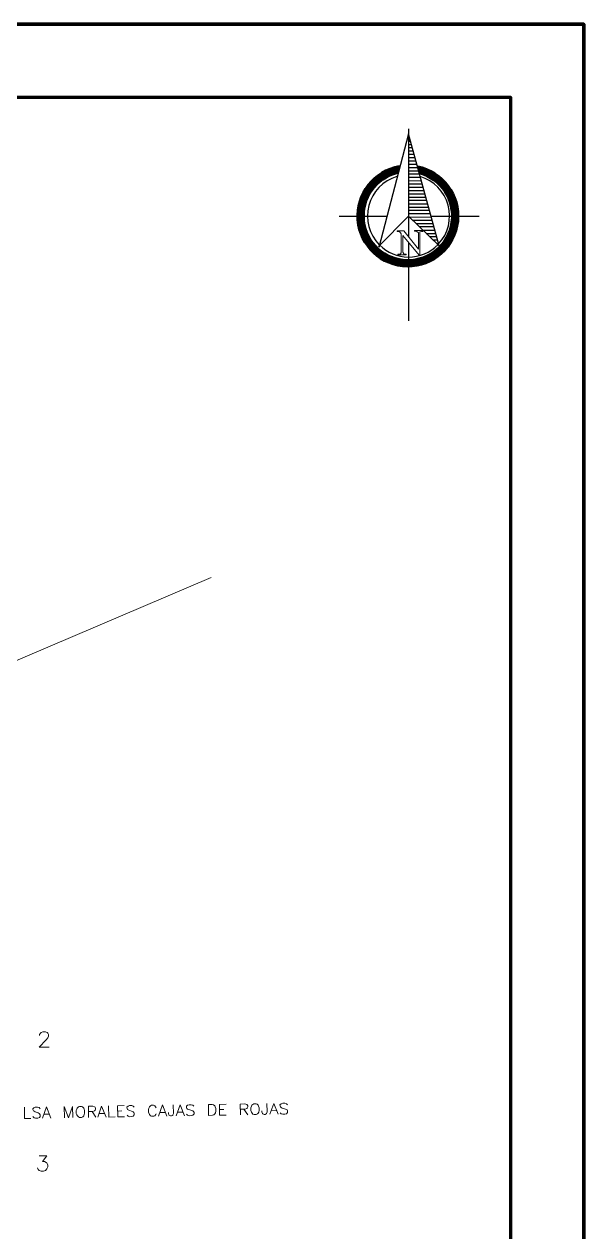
# Model space of a CAD drawing. Header units: millimetres. Extents: x 2424 to 2511, y 1858 to 1990.
# Drawn here: x 2480.1 to 2510.7, y 1924.4 to 1990.3 of the extents above; entities that cross this region are included whole.
import ezdxf

# ---------------------------------------------------------------- set-up
doc = ezdxf.new("R2010")
doc.units = ezdxf.units.MM
for name, color, linetype in [('PDF_0', 7, 'Continuous'), ('PDF_CVL_CUADCON_TIT', 7, 'Continuous'), ('PDF_CVL_CUADCON_TX', 7, 'Continuous'), ('PDF_CVL_PUNTO_NUM', 7, 'Continuous')]:
    doc.layers.add(name, color=color, linetype=linetype)

msp = doc.modelspace()

# ---------------------------------------------------------------- hatches: boundary and pattern name
at = {"layer": 'PDF_0', "transparency": 33554559}
msp.add_hatch(color=256, dxfattribs=at).paths.add_polyline_path([(2501.117, 1984.287), (2501.1, 1984.304), (2501.083, 1984.321), (2501.066, 1984.304), (2501.049, 1984.287), (2501.066, 1984.27), (2501.083, 1984.253), (2501.1, 1984.27)])

# ---------------------------------------------------------------- linework, layer by layer
at = {"layer": 'PDF_0', "lineweight": 70}
for points in [[(2424.279, 1858.381), (2424.279, 1990.335), (2510.656, 1990.335), (2510.656, 1858.381), (2424.279, 1858.381), (2510.656, 1858.381), (2510.656, 1990.335), (2424.279, 1990.335)], [(2436.275, 1986.337), (2436.275, 1862.38), (2506.658, 1862.38), (2506.658, 1986.337)]]:
    msp.add_lwpolyline(points, close=True, dxfattribs=at)
at = {"layer": 'PDF_0', "lineweight": 30}
for points in [[(2501.083, 1984.609), (2501.083, 1978.712)], [(2499.44, 1978.187), (2501.066, 1979.848), (2502.744, 1978.221), (2501.083, 1984.338), (2499.457, 1978.136)], [(2499.88, 1979.831), (2497.288, 1979.831)], [(2504.929, 1979.831), (2502.303, 1979.831)], [(2501.083, 1978.407), (2501.083, 1974.121)]]:
    msp.add_lwpolyline(points, dxfattribs=at)
at = {"layer": 'PDF_0', "lineweight": 25}
for points in [[(2501.134, 1984.117), (2501.083, 1984.117)], [(2501.185, 1983.931), (2501.083, 1983.931)], [(2501.236, 1983.745), (2501.083, 1983.745)], [(2501.287, 1983.575), (2501.083, 1983.575)], [(2501.337, 1983.389), (2501.083, 1983.389)], [(2501.388, 1983.219), (2501.083, 1983.219)], [(2501.439, 1983.033), (2501.083, 1983.033)], [(2501.49, 1982.847), (2501.083, 1982.847)], [(2501.524, 1982.677), (2501.083, 1982.677)], [(2499.897, 1981.965), (2499.27, 1981.965)], [(2499.982, 1982.016), (2499.338, 1982.016)], [(2500.101, 1982.05), (2499.406, 1982.05)], [(2500.219, 1982.101), (2499.457, 1982.101)], [(2500.355, 1982.152), (2499.541, 1982.152)], [(2500.49, 1982.203), (2499.609, 1982.203)], [(2500.49, 1982.254), (2499.694, 1982.254)], [(2500.507, 1982.287), (2499.779, 1982.287)], [(2500.524, 1982.338), (2499.88, 1982.338)], [(2500.541, 1982.389), (2499.982, 1982.389)], [(2500.541, 1982.44), (2500.117, 1982.44)], [(2500.558, 1982.491), (2500.253, 1982.491)], [(2500.575, 1982.542), (2500.439, 1982.542)], [(2501.829, 1982.491), (2501.575, 1982.491), (2501.083, 1982.491)], [(2501.625, 1982.304), (2501.083, 1982.304)], [(2501.676, 1982.135), (2501.083, 1982.135)], [(2501.642, 1982.542), (2501.575, 1982.542)], [(2501.964, 1982.44), (2501.592, 1982.44)], [(2502.1, 1982.389), (2501.608, 1982.389)], [(2502.201, 1982.338), (2501.625, 1982.338)], [(2502.303, 1982.287), (2501.625, 1982.287)], [(2502.388, 1982.254), (2501.642, 1982.254)], [(2502.473, 1982.203), (2501.659, 1982.203)], [(2502.54, 1982.152), (2501.727, 1982.152)], [(2502.608, 1982.101), (2501.863, 1982.101)], [(2502.676, 1982.05), (2501.981, 1982.05)], [(2502.744, 1982.016), (2502.083, 1982.016)], [(2502.811, 1981.965), (2502.185, 1981.965)], [(2499.152, 1981.339), (2498.728, 1981.339)], [(2499.186, 1981.389), (2498.762, 1981.389)], [(2499.236, 1981.44), (2498.796, 1981.44)], [(2499.27, 1981.491), (2498.83, 1981.491)], [(2499.321, 1981.525), (2498.864, 1981.525)], [(2499.372, 1981.576), (2498.898, 1981.576)], [(2499.423, 1981.627), (2498.931, 1981.627)], [(2499.474, 1981.677), (2498.982, 1981.677)], [(2499.541, 1981.728), (2499.016, 1981.728)], [(2499.592, 1981.762), (2499.067, 1981.762)], [(2499.66, 1981.813), (2499.118, 1981.813)], [(2499.728, 1981.864), (2499.169, 1981.864)], [(2499.812, 1981.915), (2499.219, 1981.915)], [(2501.727, 1981.949), (2501.083, 1981.949)], [(2501.778, 1981.762), (2501.083, 1981.779)], [(2501.829, 1981.593), (2501.083, 1981.593)], [(2501.88, 1981.406), (2501.083, 1981.406)], [(2502.862, 1981.915), (2502.269, 1981.915)], [(2502.913, 1981.864), (2502.354, 1981.864)], [(2502.964, 1981.813), (2502.422, 1981.813)], [(2503.015, 1981.762), (2502.49, 1981.762)], [(2503.066, 1981.728), (2502.54, 1981.728)], [(2503.099, 1981.677), (2502.608, 1981.677)], [(2503.15, 1981.627), (2502.659, 1981.627)], [(2503.184, 1981.576), (2502.71, 1981.576)], [(2503.218, 1981.525), (2502.761, 1981.525)], [(2503.252, 1981.491), (2502.795, 1981.491)], [(2503.286, 1981.44), (2502.845, 1981.44)], [(2503.32, 1981.389), (2502.879, 1981.389)], [(2503.354, 1981.339), (2502.93, 1981.339)], [(2498.779, 1980.678), (2498.406, 1980.678)], [(2498.796, 1980.712), (2498.423, 1980.712)], [(2498.813, 1980.763), (2498.44, 1980.763)], [(2498.83, 1980.813), (2498.457, 1980.813)], [(2498.864, 1980.864), (2498.474, 1980.864)], [(2498.881, 1980.915), (2498.491, 1980.915)], [(2498.914, 1980.949), (2498.525, 1980.949)], [(2498.931, 1981), (2498.542, 1981)], [(2498.965, 1981.051), (2498.559, 1981.051)], [(2498.982, 1981.101), (2498.593, 1981.101)], [(2499.016, 1981.152), (2498.61, 1981.152)], [(2499.05, 1981.203), (2498.643, 1981.203)], [(2499.084, 1981.237), (2498.66, 1981.237)], [(2499.118, 1981.288), (2498.694, 1981.288)], [(2501.93, 1981.237), (2501.083, 1981.237)], [(2501.981, 1981.051), (2501.083, 1981.051)], [(2502.015, 1980.864), (2501.083, 1980.864)], [(2502.066, 1980.695), (2501.083, 1980.695)], [(2503.388, 1981.288), (2502.964, 1981.288)], [(2503.421, 1981.237), (2502.998, 1981.237)], [(2503.438, 1981.203), (2503.032, 1981.203)], [(2503.472, 1981.152), (2503.066, 1981.152)], [(2503.489, 1981.101), (2503.099, 1981.101)], [(2503.523, 1981.051), (2503.116, 1981.051)], [(2503.54, 1981), (2503.15, 1981)], [(2503.557, 1980.949), (2503.167, 1980.949)], [(2503.591, 1980.915), (2503.201, 1980.915)], [(2503.608, 1980.864), (2503.218, 1980.864)], [(2503.625, 1980.813), (2503.235, 1980.813)], [(2503.642, 1980.763), (2503.269, 1980.763)], [(2503.659, 1980.712), (2503.286, 1980.712)], [(2503.676, 1980.678), (2503.303, 1980.678)], [(2498.643, 1980.102), (2498.288, 1980.102)], [(2498.643, 1980.051), (2498.288, 1980.051)], [(2498.643, 1980), (2498.288, 1980)], [(2498.66, 1980.237), (2498.305, 1980.237)], [(2498.66, 1980.186), (2498.305, 1980.186)], [(2498.643, 1980.153), (2498.305, 1980.153)], [(2498.677, 1980.339), (2498.321, 1980.339)], [(2498.677, 1980.288), (2498.321, 1980.288)], [(2498.711, 1980.424), (2498.338, 1980.424)], [(2498.694, 1980.39), (2498.338, 1980.39)], [(2498.711, 1980.474), (2498.355, 1980.474)], [(2498.728, 1980.525), (2498.372, 1980.525)], [(2498.762, 1980.627), (2498.389, 1980.627)], [(2498.745, 1980.576), (2498.389, 1980.576)], [(2502.117, 1980.508), (2501.083, 1980.508)], [(2502.168, 1980.322), (2501.083, 1980.322)], [(2502.218, 1980.153), (2501.083, 1980.153)], [(2503.693, 1980.627), (2503.32, 1980.627)], [(2503.693, 1980.576), (2503.337, 1980.576)], [(2503.709, 1980.525), (2503.354, 1980.525)], [(2503.726, 1980.474), (2503.371, 1980.474)], [(2503.726, 1980.424), (2503.371, 1980.424)], [(2503.743, 1980.39), (2503.388, 1980.39)], [(2503.76, 1980.339), (2503.404, 1980.339)], [(2503.76, 1980.288), (2503.404, 1980.288)], [(2503.76, 1980.237), (2503.421, 1980.237)], [(2503.777, 1980.186), (2503.421, 1980.186)], [(2503.777, 1980.153), (2503.421, 1980.153)], [(2503.794, 1980.102), (2503.438, 1980.102)], [(2503.794, 1980.051), (2503.438, 1980.051)], [(2503.794, 1980), (2503.438, 1980)], [(2498.626, 1979.949), (2498.288, 1979.949)], [(2498.626, 1979.898), (2498.288, 1979.898)], [(2498.626, 1979.865), (2498.288, 1979.865)], [(2498.626, 1979.814), (2498.288, 1979.814)], [(2498.626, 1979.763), (2498.288, 1979.763)], [(2498.643, 1979.712), (2498.288, 1979.712)], [(2498.643, 1979.661), (2498.288, 1979.661)], [(2498.643, 1979.61), (2498.288, 1979.61)], [(2498.643, 1979.576), (2498.305, 1979.576)], [(2498.66, 1979.526), (2498.305, 1979.526)], [(2498.66, 1979.475), (2498.305, 1979.475)], [(2498.66, 1979.424), (2498.321, 1979.424)], [(2498.677, 1979.373), (2498.321, 1979.373)], [(2498.694, 1979.339), (2498.338, 1979.339)], [(2502.269, 1979.966), (2501.083, 1979.966)], [(2502.32, 1979.78), (2501.117, 1979.797)], [(2502.371, 1979.61), (2501.303, 1979.61)], [(2502.422, 1979.424), (2501.49, 1979.424)], [(2503.743, 1979.339), (2503.388, 1979.339)], [(2503.76, 1979.424), (2503.404, 1979.424)], [(2503.76, 1979.373), (2503.404, 1979.373)], [(2503.777, 1979.526), (2503.421, 1979.526)], [(2503.777, 1979.475), (2503.421, 1979.475)], [(2503.794, 1979.949), (2503.438, 1979.949)], [(2503.794, 1979.763), (2503.438, 1979.763)], [(2503.794, 1979.712), (2503.438, 1979.712)], [(2503.794, 1979.661), (2503.438, 1979.661)], [(2503.794, 1979.61), (2503.438, 1979.61)], [(2503.777, 1979.576), (2503.438, 1979.576)], [(2503.794, 1979.898), (2503.455, 1979.898)], [(2503.794, 1979.865), (2503.455, 1979.865)], [(2503.794, 1979.814), (2503.455, 1979.814)], [(2498.694, 1979.288), (2498.338, 1979.288)], [(2498.711, 1979.238), (2498.355, 1979.238)], [(2498.728, 1979.187), (2498.355, 1979.187)], [(2498.728, 1979.136), (2498.372, 1979.136)], [(2498.745, 1979.085), (2498.389, 1979.085)], [(2498.762, 1979.051), (2498.406, 1979.051)], [(2498.779, 1979), (2498.423, 1979)], [(2498.796, 1978.95), (2498.423, 1978.95)], [(2498.83, 1978.899), (2498.44, 1978.899)], [(2498.847, 1978.848), (2498.474, 1978.848)], [(2498.864, 1978.814), (2498.491, 1978.814)], [(2498.898, 1978.763), (2498.508, 1978.763)], [(2498.914, 1978.712), (2498.525, 1978.712)], [(2498.948, 1978.662), (2498.542, 1978.662)], [(2502.473, 1979.255), (2501.676, 1979.255)], [(2502.506, 1979.068), (2501.863, 1979.068)], [(2502.557, 1978.882), (2502.049, 1978.882)], [(2502.608, 1978.712), (2502.235, 1978.712)], [(2503.54, 1978.662), (2503.133, 1978.662)], [(2503.557, 1978.712), (2503.167, 1978.712)], [(2503.574, 1978.763), (2503.184, 1978.763)], [(2503.591, 1978.814), (2503.218, 1978.814)], [(2503.608, 1978.848), (2503.235, 1978.848)], [(2503.625, 1978.899), (2503.252, 1978.899)], [(2503.642, 1978.95), (2503.269, 1978.95)], [(2503.659, 1979), (2503.303, 1979)], [(2503.676, 1979.051), (2503.32, 1979.051)], [(2503.709, 1979.136), (2503.337, 1979.136)], [(2503.693, 1979.085), (2503.337, 1979.085)], [(2503.726, 1979.187), (2503.354, 1979.187)], [(2503.726, 1979.238), (2503.371, 1979.238)], [(2503.743, 1979.288), (2503.388, 1979.288)], [(2498.965, 1978.611), (2498.576, 1978.611)], [(2498.999, 1978.56), (2498.593, 1978.56)], [(2499.033, 1978.526), (2498.626, 1978.526)], [(2499.067, 1978.475), (2498.643, 1978.475)], [(2499.101, 1978.424), (2498.677, 1978.424)], [(2499.135, 1978.374), (2498.711, 1978.374)], [(2499.169, 1978.323), (2498.728, 1978.323)], [(2499.203, 1978.272), (2498.762, 1978.272)], [(2499.253, 1978.238), (2498.796, 1978.238)], [(2499.287, 1978.187), (2498.83, 1978.187)], [(2499.338, 1978.136), (2498.881, 1978.136)], [(2499.389, 1978.085), (2498.914, 1978.085)], [(2499.44, 1978.035), (2498.948, 1978.035)], [(2499.491, 1978.001), (2498.999, 1978.001)], [(2502.659, 1978.526), (2502.422, 1978.526)], [(2503.083, 1978.001), (2502.591, 1978.001)], [(2502.71, 1978.34), (2502.608, 1978.34)], [(2503.133, 1978.035), (2502.642, 1978.035)], [(2503.167, 1978.085), (2502.693, 1978.085)], [(2503.201, 1978.136), (2502.744, 1978.136)], [(2503.252, 1978.187), (2502.795, 1978.187)], [(2503.286, 1978.238), (2502.828, 1978.238)], [(2503.32, 1978.272), (2502.879, 1978.272)], [(2503.337, 1978.323), (2502.913, 1978.323)], [(2503.371, 1978.374), (2502.947, 1978.374)], [(2503.404, 1978.424), (2502.981, 1978.424)], [(2503.438, 1978.475), (2503.015, 1978.475)], [(2503.455, 1978.526), (2503.049, 1978.526)], [(2503.489, 1978.56), (2503.083, 1978.56)], [(2503.506, 1978.611), (2503.116, 1978.611)], [(2499.558, 1977.95), (2499.033, 1977.95)], [(2499.626, 1977.899), (2499.084, 1977.899)], [(2499.694, 1977.848), (2499.135, 1977.848)], [(2499.762, 1977.797), (2499.186, 1977.797)], [(2499.846, 1977.747), (2499.236, 1977.747)], [(2499.931, 1977.713), (2499.287, 1977.713)], [(2500.016, 1977.662), (2499.355, 1977.662)], [(2500.134, 1977.611), (2499.423, 1977.611)], [(2500.253, 1977.56), (2499.491, 1977.56)], [(2500.422, 1977.509), (2499.558, 1977.509)], [(2500.643, 1977.476), (2499.643, 1977.476)], [(2502.354, 1977.425), (2501.049, 1977.425), (2499.728, 1977.425)], [(2502.269, 1977.374), (2501.049, 1977.374), (2499.812, 1977.374)], [(2502.439, 1977.476), (2501.439, 1977.476)], [(2502.523, 1977.509), (2501.659, 1977.509)], [(2502.591, 1977.56), (2501.829, 1977.56)], [(2502.659, 1977.611), (2501.947, 1977.611)], [(2502.727, 1977.662), (2502.066, 1977.662)], [(2502.778, 1977.713), (2502.151, 1977.713)], [(2502.845, 1977.747), (2502.235, 1977.747)], [(2502.896, 1977.797), (2502.32, 1977.797)], [(2502.947, 1977.848), (2502.388, 1977.848)], [(2502.998, 1977.899), (2502.456, 1977.899)], [(2503.049, 1977.95), (2502.523, 1977.95)], [(2502.168, 1977.323), (2501.049, 1977.323), (2499.914, 1977.323)], [(2502.049, 1977.272), (2501.049, 1977.272), (2500.033, 1977.272)], [(2501.93, 1977.221), (2501.049, 1977.221), (2500.151, 1977.221)], [(2501.761, 1977.187), (2501.049, 1977.187), (2500.321, 1977.187)], [(2501.558, 1977.137), (2501.049, 1977.137), (2500.524, 1977.137)], [(2501.134, 1977.086), (2501.049, 1977.086), (2500.948, 1977.086)]]:
    msp.add_lwpolyline(points, dxfattribs=at)
at = {"layer": 'PDF_0', "lineweight": 20}
msp.add_lwpolyline([(2501.659, 1977.713), (2500.761, 1978.797), (2500.761, 1977.882), (2500.812, 1977.78), (2500.863, 1977.764), (2500.948, 1977.764), (2500.948, 1977.73), (2500.49, 1977.73), (2500.49, 1977.764), (2500.592, 1977.764), (2500.643, 1977.797), (2500.677, 1977.848), (2500.677, 1977.899), (2500.677, 1978.882), (2500.575, 1979), (2500.507, 1979), (2500.456, 1979), (2500.456, 1979.051), (2500.812, 1979.051), (2501.625, 1978.035), (2501.625, 1978.933), (2501.507, 1979.034), (2501.405, 1979.034), (2501.405, 1979.068), (2501.863, 1979.068), (2501.863, 1979.017), (2501.778, 1979.017), (2501.693, 1978.983), (2501.693, 1978.933), (2501.693, 1977.713)], close=True, dxfattribs=at)
msp.add_lwpolyline([(2501.066, 1979.272), (2501.049, 1979.272)], dxfattribs=at)
at = {"layer": 'PDF_0', "lineweight": 30}
msp.add_lwpolyline([(2499.503, 1978.253, 0.194727), (2501.061, 1977.611, 0.204974), (2502.689, 1978.296)], format="xyb", dxfattribs=at)
at = {"layer": 'PDF_0', "lineweight": 50}
for radius, start, end in [(2.753, 99.61873, 79.04663), (2.414, 103.41427, 74.87755)]:
    msp.add_arc((2501.041, 1979.856), radius, start, end, dxfattribs=at)
at = {"layer": 'PDF_0', "lineweight": 30}
for start, end in [(106.38026, 224.5112), (317.12022, 73.39966)]:
    msp.add_arc((2501.075, 1979.856), 2.245, start, end, dxfattribs=at)
at = {"layer": 'PDF_CVL_CUADCON_TIT', "lineweight": 9}
msp.add_lwpolyline([(2466.485, 1949.96), (2490.29, 1960.109)], dxfattribs=at)
at = {"layer": 'PDF_CVL_CUADCON_TX', "lineweight": 9}
for points in [[(2480.09, 1931.169), (2480.09, 1930.559), (2480.446, 1930.559)], [(2480.955, 1931.085), (2480.887, 1931.153), (2480.802, 1931.169), (2480.683, 1931.169), (2480.599, 1931.136), (2480.548, 1931.085), (2480.548, 1931.034), (2480.582, 1930.966), (2480.616, 1930.949), (2480.667, 1930.915), (2480.836, 1930.864), (2480.887, 1930.831), (2480.921, 1930.797), (2480.955, 1930.746), (2480.955, 1930.661), (2480.904, 1930.61), (2480.819, 1930.576), (2480.7, 1930.576), (2480.616, 1930.593), (2480.548, 1930.661)], [(2481.073, 1930.576), (2481.293, 1931.186), (2481.531, 1930.576)], [(2482.276, 1930.593), (2482.259, 1931.203), (2482.496, 1930.593), (2482.717, 1931.203), (2482.734, 1930.61)], [(2483.581, 1930.61), (2483.581, 1931.22), (2483.835, 1931.22), (2483.92, 1931.186), (2483.954, 1931.169), (2483.97, 1931.102), (2483.97, 1931.051), (2483.954, 1931), (2483.92, 1930.966), (2483.835, 1930.932), (2483.581, 1930.932)], [(2484.106, 1930.627), (2484.309, 1931.22), (2484.564, 1930.627)], [(2484.682, 1931.237), (2484.699, 1930.627), (2485.038, 1930.644)], [(2485.563, 1930.644), (2485.19, 1930.644), (2485.173, 1931.237), (2485.546, 1931.254)], [(2486.088, 1931.169), (2486.038, 1931.22), (2485.953, 1931.254), (2485.834, 1931.254), (2485.75, 1931.22), (2485.682, 1931.169), (2485.699, 1931.102), (2485.716, 1931.051), (2485.75, 1931.017), (2485.8, 1931), (2485.987, 1930.932), (2486.038, 1930.915), (2486.071, 1930.881), (2486.088, 1930.831), (2486.088, 1930.746), (2486.038, 1930.678), (2485.953, 1930.661), (2485.834, 1930.644), (2485.75, 1930.678), (2485.699, 1930.729)], [(2487.291, 1931.136), (2487.257, 1931.186), (2487.207, 1931.237), (2487.139, 1931.271), (2487.037, 1931.271), (2486.969, 1931.237), (2486.919, 1931.186), (2486.885, 1931.119), (2486.868, 1931.034), (2486.868, 1930.898), (2486.902, 1930.814), (2486.919, 1930.763), (2486.986, 1930.695), (2487.037, 1930.678), (2487.156, 1930.678), (2487.207, 1930.695), (2487.274, 1930.763), (2487.291, 1930.814)], [(2487.41, 1930.678), (2487.63, 1931.288), (2487.867, 1930.678)], [(2488.223, 1931.288), (2488.24, 1930.831), (2488.206, 1930.746), (2488.189, 1930.712), (2488.122, 1930.695), (2488.071, 1930.695), (2488.003, 1930.712), (2487.986, 1930.746), (2487.952, 1930.831), (2487.952, 1930.881)], [(2488.376, 1930.695), (2488.596, 1931.288), (2488.833, 1930.695)], [(2489.342, 1931.22), (2489.291, 1931.271), (2489.206, 1931.305), (2489.087, 1931.305), (2489.003, 1931.271), (2488.952, 1931.22), (2488.952, 1931.153), (2488.969, 1931.102), (2489.003, 1931.068), (2489.07, 1931.051), (2489.24, 1930.983), (2489.291, 1930.966), (2489.325, 1930.932), (2489.358, 1930.881), (2489.358, 1930.797), (2489.291, 1930.729), (2489.206, 1930.712), (2489.104, 1930.695), (2489.003, 1930.729), (2488.952, 1930.78)], [(2491.121, 1930.729), (2490.748, 1930.729), (2490.748, 1931.322), (2491.121, 1931.339)], [(2491.9, 1930.746), (2491.883, 1931.339), (2492.137, 1931.356), (2492.239, 1931.322), (2492.256, 1931.288), (2492.29, 1931.237), (2492.29, 1931.186), (2492.256, 1931.119), (2492.239, 1931.102), (2492.154, 1931.068), (2491.9, 1931.068)], [(2493.34, 1931.373), (2493.357, 1930.915), (2493.323, 1930.831), (2493.289, 1930.797), (2493.238, 1930.763), (2493.188, 1930.763), (2493.12, 1930.797), (2493.103, 1930.831), (2493.069, 1930.915), (2493.069, 1930.966)], [(2493.493, 1930.78), (2493.713, 1931.373), (2493.95, 1930.78)], [(2494.458, 1931.305), (2494.408, 1931.356), (2494.323, 1931.39), (2494.204, 1931.39), (2494.12, 1931.356), (2494.052, 1931.288), (2494.069, 1931.237), (2494.086, 1931.186), (2494.12, 1931.153), (2494.17, 1931.119), (2494.357, 1931.068), (2494.408, 1931.051), (2494.441, 1931.017), (2494.458, 1930.966), (2494.458, 1930.881), (2494.408, 1930.814), (2494.323, 1930.78), (2494.204, 1930.78), (2494.12, 1930.814), (2494.069, 1930.864)], [(2481.158, 1930.78), (2481.446, 1930.78)], [(2483.784, 1930.932), (2483.987, 1930.627)], [(2484.174, 1930.831), (2484.462, 1930.831)], [(2485.173, 1930.949), (2485.411, 1930.966)], [(2487.495, 1930.881), (2487.783, 1930.881)], [(2488.46, 1930.898), (2488.749, 1930.898)], [(2490.748, 1931.051), (2490.985, 1931.051)], [(2492.086, 1931.068), (2492.29, 1930.746)], [(2493.577, 1930.966), (2493.865, 1930.983)]]:
    msp.add_lwpolyline(points, dxfattribs=at)
for points in [[(2483.089, 1931.203), (2483.039, 1931.186), (2482.971, 1931.119), (2482.954, 1931.068), (2482.92, 1930.983), (2482.92, 1930.831), (2482.954, 1930.746), (2482.988, 1930.695), (2483.039, 1930.644), (2483.106, 1930.61), (2483.208, 1930.61), (2483.276, 1930.644), (2483.327, 1930.695), (2483.361, 1930.763), (2483.377, 1930.848), (2483.377, 1930.983), (2483.344, 1931.068), (2483.327, 1931.119), (2483.259, 1931.186), (2483.208, 1931.203)], [(2490.155, 1930.712), (2490.138, 1931.322), (2490.341, 1931.322), (2490.426, 1931.288), (2490.494, 1931.237), (2490.511, 1931.186), (2490.544, 1931.102), (2490.544, 1930.949), (2490.528, 1930.864), (2490.494, 1930.814), (2490.443, 1930.746), (2490.358, 1930.729)], [(2492.629, 1931.356), (2492.578, 1931.322), (2492.51, 1931.271), (2492.493, 1931.22), (2492.459, 1931.136), (2492.459, 1930.983), (2492.493, 1930.898), (2492.527, 1930.848), (2492.578, 1930.78), (2492.645, 1930.763), (2492.747, 1930.763), (2492.815, 1930.797), (2492.866, 1930.848), (2492.9, 1930.898), (2492.917, 1931), (2492.917, 1931.136), (2492.883, 1931.22), (2492.866, 1931.271), (2492.798, 1931.339), (2492.747, 1931.356)]]:
    msp.add_lwpolyline(points, close=True, dxfattribs=at)
at = {"layer": 'PDF_CVL_PUNTO_NUM', "lineweight": 20}
for points in [[(2480.921, 1935.083), (2480.921, 1935.134), (2480.972, 1935.219), (2481.005, 1935.253), (2481.09, 1935.287), (2481.243, 1935.287), (2481.327, 1935.253), (2481.361, 1935.219), (2481.395, 1935.134), (2481.395, 1935.049), (2481.361, 1934.965), (2481.277, 1934.846), (2480.887, 1934.456), (2481.446, 1934.456)], [(2480.887, 1928.509), (2481.31, 1928.509), (2481.073, 1928.204), (2481.192, 1928.204), (2481.277, 1928.154), (2481.31, 1928.12), (2481.361, 1928.001), (2481.361, 1927.916), (2481.31, 1927.798), (2481.243, 1927.713), (2481.124, 1927.679), (2481.005, 1927.679), (2480.887, 1927.713), (2480.836, 1927.764), (2480.802, 1927.849)]]:
    msp.add_lwpolyline(points, dxfattribs=at)

doc.saveas('drawing.dxf')
